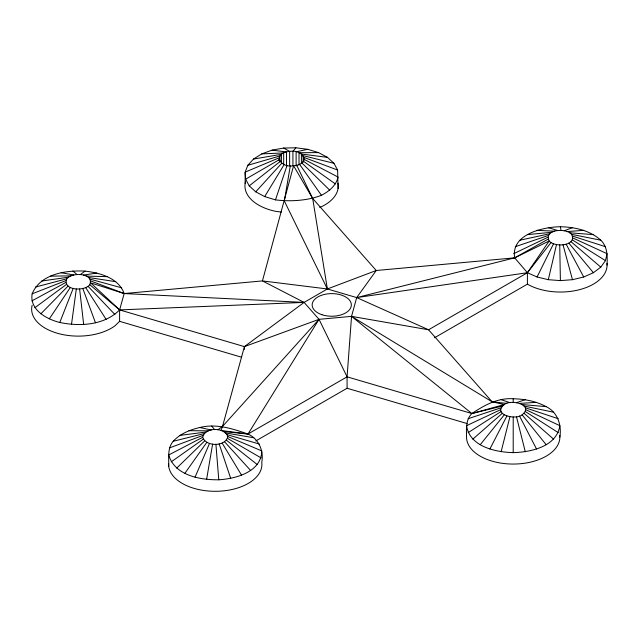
<?xml version="1.0" encoding="UTF-8"?>
<svg xmlns="http://www.w3.org/2000/svg" width="639" height="639" viewBox="0 0 639 639"><rect width="100%" height="100%" fill="white"/><g stroke="black" fill="none" stroke-linecap="round" stroke-linejoin="round"><path stroke-width="0.96" d="M89.803 284.714C84.604 291.6 62.215 290.625 66.791 278.796C71.991 271.91 94.38 272.885 89.803 284.714L119.605 309.907L244.417 346.618L319.037 319.332L351.546 316.361L428.561 329.78L527.399 272.717L549.173 240.975C543.462 229.177 566.258 227.748 571.617 234.369C577.321 246.159 554.524 247.589 549.173 240.975L514.691 257.844L376.251 270.505L327.368 288.964L304.1 302.399L119.605 309.907C104.365 325.339 79.947 326.681 59.778 322.479C46.639 319.196 29.402 309.827 32.142 293.828C40.425 273.804 65.905 270.137 85.099 271.104C99.98 272.917 118.598 277.869 124.166 293.557L119.605 309.907L119.605 321.337L114.868 325.906A46.655 26.934 0 0 1 59.778 333.909A46.655 26.934 0 0 1 32.142 305.25M255.76 440.974L347.081 388.248L347.081 376.826L351.546 316.361L356.69 297.59L376.251 270.505L312.695 198.497L293.581 165.781C279.642 168.257 272.054 153.001 289.635 151.419C303.581 148.919 311.145 164.247 293.581 165.781L262.437 280.912L124.166 293.557L90.738 282.893L119.605 309.907M168.608 463.762A46.655 26.934 0 0 0 216.485 491.295A46.655 26.934 0 0 0 261.774 462.332C263.947 450.878 258.819 438.953 248.012 434.025C232.468 428.705 216.325 423.337 199.807 427.515C189.959 429.799 180.182 433.681 173.201 441.269C167.194 448.338 168.976 457.867 168.728 466.398M202.667 437.316L168.728 454.968C174.655 475.56 200.199 480.017 218.77 479.793C235.935 478.755 261.439 471.894 261.774 450.902L227.827 436.557C224.337 426.956 205.007 427.004 202.667 437.316C206.165 446.917 225.495 446.869 227.827 436.557M71.496 324.404L76.329 288.94M290.29 165.836L284.355 201.037L327.368 288.964L356.69 297.59L428.561 329.78L492.134 401.819L504.291 404.551C510.865 398.92 534.468 404.87 522.111 414.831C515.537 420.454 491.934 414.511 504.291 404.551L471.862 413.529L347.081 376.826L248.012 434.025L223.682 431.533M206.605 479.41L212.627 444.049M559.86 437.116C561.785 425.071 557.711 412.283 546.193 406.644C536.057 401.204 524.627 399.008 513.205 398.752C497.701 397.722 484.33 405.262 471.862 413.529C465.567 419.727 466.43 429.041 466.542 437.116A46.655 26.934 0 0 0 514.722 464.042A46.655 26.934 0 0 0 559.756 435.367M572.975 238.051L607.05 253.667L605.46 260.64L600.796 267.134L593.383 272.717L583.719 276.999L572.472 279.69L560.395 280.609L548.318 279.69L537.064 276.999L527.399 272.717L514.691 257.844C510.545 234.377 542.838 226.989 560.395 226.733C574.757 227.093 589.853 230.312 600.796 240.2C607.641 246.702 607.457 256.383 607.05 265.097M500.609 409.687L466.542 425.694C469.753 446.637 495.337 452.156 513.205 452.628C531.065 452.156 556.649 446.637 559.86 425.694L525.801 409.687M548.318 279.69L556.497 244.585M501.128 451.709L509.938 416.716M90.826 280.992L124.166 293.557L304.1 302.399L244.417 346.618L222.524 426.421L220.966 430.454L248.012 434.025L319.037 319.332L304.1 302.399L262.437 280.912L327.368 288.964L312.695 198.497L296.728 165.309M338.071 188.489L337.592 170.038L333.973 163.32L327.472 157.37L318.526 152.601L307.75 149.326L295.873 147.777L283.7 148.048L272.07 150.141L261.766 153.895L253.499 159.055L247.828 165.277L245.144 172.139L245.624 179.168L249.234 185.877L255.736 191.828L264.682 196.596L275.465 199.871L287.095 165.389M59.778 322.479L73.173 288.397M275.465 199.871C290.362 201.74 307.391 200.766 321.449 195.31C328.925 191.412 336.122 185.693 338.071 177.059L304.132 159.359M195.039 477.213L209.528 443.418M537.064 276.999L553.534 243.771M489.873 449.017L506.903 415.989M264.682 196.596L284.203 164.487M49.323 318.869L70.37 287.406M184.839 473.363L206.82 442.34M434.576 337.735L527.399 284.147L527.399 272.717L551.034 242.532M480.209 444.736L504.291 414.831M295.873 147.777L292.926 151.363L292.926 165.485M255.736 191.828L281.815 163.177M40.848 313.821L68.101 286.024M176.715 468.123L204.688 440.894M472.796 439.161L502.294 413.329M249.234 185.877L280.098 161.555M34.921 307.678L66.536 284.363M217.867 429.823L222.524 426.421L319.037 319.332L347.081 376.826M80.266 274.57L85.099 271.104M171.22 461.853L203.266 439.185M468.131 432.659L501.032 411.572M245.624 179.168L279.163 159.734M548.07 239.178L514.691 257.844L356.69 297.59L527.399 272.717M31.95 300.857L65.769 282.51M513.74 253.667L547.815 237.285M32.142 293.828L65.857 280.617M564.285 230.751L572.472 227.652M169.399 447.947L202.93 435.423M319.692 207.371L321.449 206.732A46.655 26.934 0 0 0 338.007 183.201M515.33 246.694L548.414 235.424M516.464 402.666L525.274 399.671M468.131 418.721L501.032 407.81M247.828 165.277L279.842 155.996L279.842 161.643M35.472 287.063L66.791 278.796M173.201 441.269L204.025 433.633M502.294 406.053L471.862 413.529L351.546 316.361L492.134 401.819L506.903 403.393M519.986 240.2L549.828 233.706M307.75 149.326L296.121 151.81L296.121 165.924M253.499 159.055L281.416 154.326L281.416 162.793M83.421 275.105L96.816 273.029M41.727 281.024L68.509 277.174M179.863 435.383L205.886 432.068M527.399 234.625L551.96 232.261M567.256 231.566L583.719 230.344M519.499 403.393L536.528 402.362M261.766 153.895L283.676 152.945L283.676 164.239M50.465 276.136L70.889 275.872M318.526 152.601L299.012 152.713L299.012 164.95M188.936 430.694L208.386 430.838M86.225 276.104L107.264 276.639M537.064 230.344L554.676 231.19M569.756 232.804L593.383 234.625M522.111 404.551L546.193 406.644M272.07 150.141L286.48 151.954L286.48 166.076M327.472 157.37L301.4 154.023L301.4 163.432M281.392 212.076L275.465 211.301A46.655 26.934 0 0 1 245.52 181.827M88.486 277.478L115.747 281.687M225.815 432.978L253.779 437.747M61.112 272.709L73.781 274.962M571.617 234.369L600.796 240.2M524.108 406.053L553.606 412.219M199.807 427.515L211.357 430.015M333.973 163.32L303.118 155.644L303.118 162.226M90.059 279.147L121.674 287.83M227.228 434.688L259.274 444.017M119.605 321.337L241.558 357.209M347.081 388.248L467.093 423.553M548.318 227.652L557.775 230.551M572.712 236.158L605.46 246.694M525.37 407.81L558.27 418.721M501.128 399.671L509.938 402.666M337.592 170.038L304.052 157.466L304.052 160.285M283.7 148.048L289.635 151.419L289.635 165.533M227.572 438.45L261.103 457.923M572.376 239.921L605.46 260.64M525.37 411.572L558.27 432.659M303.365 161.204L335.379 183.92M226.478 440.239L257.301 464.609M570.954 241.63L600.796 267.134M72.918 270.992L76.976 274.522M524.108 413.329L553.606 439.161M301.8 162.873L329.708 190.142M88.086 286.328L114.868 314.476M224.608 441.805L250.64 470.496M568.822 243.076L593.383 272.717M522.111 414.831L546.193 444.736M211.733 426.077L214.592 429.672M299.531 164.255L321.449 195.31M85.698 287.638L106.122 319.372M222.108 443.035L241.558 475.184M566.114 244.146L583.719 276.999M519.499 415.989L536.528 449.017M82.814 288.54L95.483 322.799M219.145 443.849L230.687 478.355M563.015 244.785L572.472 279.69M516.464 416.716L525.274 451.709M560.395 226.733L561.05 230.407M79.611 288.988L83.669 324.508M215.91 444.201L218.77 479.793M559.732 244.929L560.395 280.609M513.205 398.752L513.205 402.418M513.205 416.963L513.205 452.628M279.075 160.661L279.075 157.841L245.144 172.139L245.144 183.569M244.417 346.618L244.417 349.477M606.954 263.34A46.655 26.934 0 0 1 579.645 289.635A46.655 26.934 0 0 1 527.399 284.147M321.952 314.723A19.593 11.31 0 0 0 351.346 304.931A19.593 11.31 0 0 0 321.952 295.13A19.593 11.31 0 0 0 321.952 314.723"/></g></svg>
